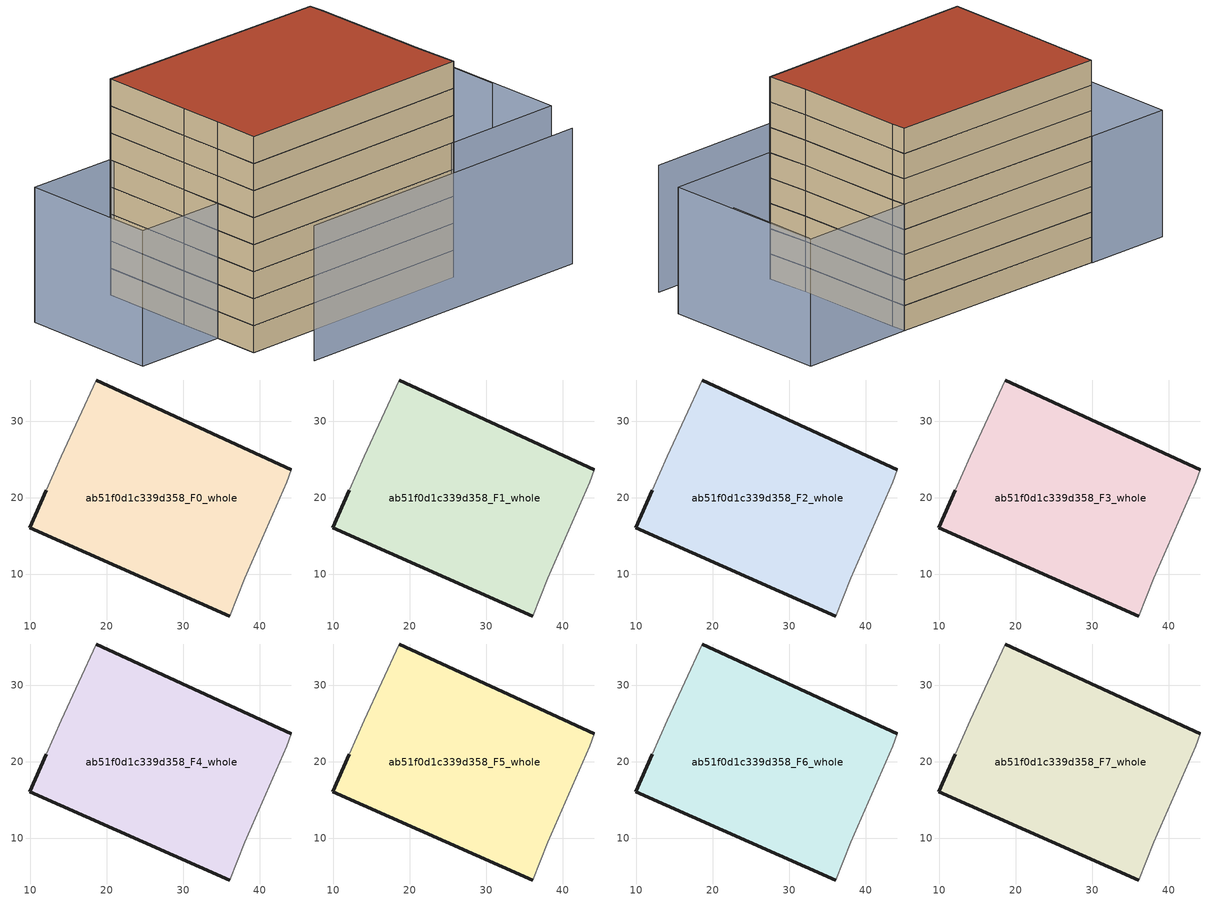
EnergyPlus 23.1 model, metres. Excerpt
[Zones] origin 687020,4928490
ab51f0d1c339d358_F0_whole
 floor ground (EU_floor_Construction): 38.03,9.45 43.56,22.03 44.18,23.63 18.64,35.41 14.06,25.42 12.1,20.98 9.89,16.06 36.08,4.52 z0
 wall outside (EU_wall_Construction): 18.64,35.41 44.18,23.63 / 36.08,4.52 9.89,16.06 12.1,20.98 z0:3
 wall adiabatic (EU_wall_Construction): 12.1,20.98 14.06,25.42 18.64,35.41 / 44.18,23.63 43.56,22.03 38.03,9.45 36.08,4.52 z0:3
ab51f0d1c339d358_F1_whole
 floor to ab51f0d1c339d358_F0_whole (EU_floor_Construction): 38.02,9.45 43.55,22.03 44.17,23.63 18.63,35.41 14.06,25.42 12.1,20.98 9.88,16.06 36.08,4.52 z3
 wall outside (EU_wall_Construction): 18.64,35.41 44.18,23.63 / 36.08,4.52 9.89,16.06 12.1,20.98 z3:6
 wall adiabatic (EU_wall_Construction): 12.1,20.98 14.06,25.42 18.64,35.41 / 44.18,23.63 43.56,22.03 38.03,9.45 36.08,4.52 z3:6
ab51f0d1c339d358_F2_whole
 floor to ab51f0d1c339d358_F1_whole (EU_floor_Construction): 38.02,9.45 43.55,22.03 44.17,23.63 18.63,35.41 14.06,25.42 12.1,20.98 9.88,16.06 36.08,4.52 z6
 wall outside (EU_wall_Construction): 18.64,35.41 44.18,23.63 / 36.08,4.52 9.89,16.06 12.1,20.98 z6:9
 wall adiabatic (EU_wall_Construction): 12.1,20.98 14.06,25.42 18.64,35.41 / 44.18,23.63 43.56,22.03 38.03,9.45 36.08,4.52 z6:9
ab51f0d1c339d358_F3_whole
 floor to ab51f0d1c339d358_F2_whole (EU_floor_Construction): 38.02,9.45 43.55,22.03 44.17,23.63 18.63,35.41 14.06,25.42 12.1,20.98 9.88,16.06 36.08,4.52 z9
 wall outside (EU_wall_Construction): 18.64,35.41 44.18,23.63 / 36.08,4.52 9.89,16.06 12.1,20.98 z9:12
 wall adiabatic (EU_wall_Construction): 12.1,20.98 14.06,25.42 18.64,35.41 / 44.18,23.63 43.56,22.03 38.03,9.45 36.08,4.52 z9:12
ab51f0d1c339d358_F4_whole
 floor to ab51f0d1c339d358_F3_whole (EU_floor_Construction): 38.02,9.45 43.55,22.03 44.17,23.63 18.63,35.41 14.06,25.42 12.1,20.98 9.88,16.06 36.08,4.52 z12
 wall outside (EU_wall_Construction): 18.64,35.41 44.18,23.63 / 36.08,4.52 9.89,16.06 12.1,20.98 z12:15
 wall adiabatic (EU_wall_Construction): 12.1,20.98 14.06,25.42 18.64,35.41 / 44.18,23.63 43.56,22.03 38.03,9.45 36.08,4.52 z12:15
ab51f0d1c339d358_F5_whole
 floor to ab51f0d1c339d358_F4_whole (EU_floor_Construction): 38.02,9.45 43.55,22.03 44.17,23.63 18.63,35.41 14.06,25.42 12.1,20.98 9.88,16.06 36.08,4.52 z15
 wall outside (EU_wall_Construction): 18.64,35.41 44.18,23.63 / 36.08,4.52 9.89,16.06 12.1,20.98 z15:18
 wall adiabatic (EU_wall_Construction): 12.1,20.98 14.06,25.42 18.64,35.41 / 44.18,23.63 43.56,22.03 38.03,9.45 36.08,4.52 z15:18
ab51f0d1c339d358_F6_whole
 floor to ab51f0d1c339d358_F5_whole (EU_floor_Construction): 38.02,9.45 43.55,22.03 44.17,23.63 18.63,35.41 14.06,25.42 12.1,20.98 9.88,16.06 36.08,4.52 z18
 wall outside (EU_wall_Construction): 18.64,35.41 44.18,23.63 / 36.08,4.52 9.89,16.06 12.1,20.98 z18:21
 wall adiabatic (EU_wall_Construction): 12.1,20.98 14.06,25.42 18.64,35.41 / 44.18,23.63 43.56,22.03 38.03,9.45 36.08,4.52 z18:21
ab51f0d1c339d358_F7_whole
 floor to ab51f0d1c339d358_F6_whole (EU_floor_Construction): 38.02,9.45 43.55,22.03 44.17,23.63 18.63,35.41 14.06,25.42 12.1,20.98 9.88,16.06 36.08,4.52 z21
 wall outside (EU_wall_Construction): 18.64,35.41 44.18,23.63 / 36.08,4.52 9.89,16.06 12.1,20.98 z21:24
 wall adiabatic (EU_wall_Construction): 12.1,20.98 14.06,25.42 18.64,35.41 / 44.18,23.63 43.56,22.03 38.03,9.45 36.08,4.52 z21:24
 roof outside (EU_roof_Construction): 44.18,23.63 43.56,22.03 38.03,9.45 36.08,4.52 9.89,16.06 12.1,20.98 14.06,25.42 18.64,35.41 z24
shading: 10.24,9.51 44.01,-5.37 / 52.07,6.71 57.01,17.61 / 48.86,-1.11 35.8,4.64 / 35.8,4.64 44.17,23.63 / 44.17,23.63 57.23,17.87 / 57.23,17.87 48.86,-1.11 / 18.67,35.49 12.08,20.93 / 12.08,20.93 2.41,25.31 / 2.41,25.31 9,39.86 / 9,39.86 18.67,35.49 z0:15
[Building]
EU S2 Campaign: North Axis=0; Terrain=City; Solar Distribution=FullExterior
[Site:Location]
Bologna: Latitude=44.5; Longitude=11.25; Time Zone=1; Elevation=37
[SizingPeriod:WeatherFileDays]
AnnualSizingPeriod: Begin Month=1; Begin Day of Month=1; End Month=12; End Day of Month=31; Day of Week for Start Day=Monday; Use Weather File Daylight Saving Period=No; Use Weather File Rain and Snow Indicators=No
[MATERIAL]
EU_InternalMass_Material: Roughness=MediumRough; Thickness=0.1; Conductivity=1; Density=1800; Specific Heat=900; Thermal Absorptance=0.9; Solar Absorptance=0.7; Visible Absorptance=0.7
[MATERIAL:NOMASS] Roughness=MediumRough; Thermal Absorptance=0.9; Solar Absorptance=0.7; Visible Absorptance=0.7
Name | Thermal Resistance
EU_wall_NoMass | 0.905828
EU_roof_NoMass | 0.37593
EU_floor_NoMass | 0.67114
[CONSTRUCTION]
EU_wall_Construction: EU_wall_NoMass
EU_roof_Construction: EU_roof_NoMass
EU_floor_Construction: EU_floor_NoMass
EU_InternalMass_Construction: EU_InternalMass_Material
[ZONE] Type=1; Multiplier=1; Ceiling Height=autocalculate; Volume=1785.53; Floor Area=autocalculate; Part of Total Floor Area=Yes
ab51f0d1c339d358_F0_whole; ab51f0d1c339d358_F1_whole; ab51f0d1c339d358_F2_whole; ab51f0d1c339d358_F3_whole; ab51f0d1c339d358_F4_whole; ab51f0d1c339d358_F5_whole; ab51f0d1c339d358_F6_whole; ab51f0d1c339d358_F7_whole
[INTERNALMASS] Construction=EU_InternalMass_Construction; Surface Area=595.178
Name | Zone or ZoneList
ab51f0d1c339d358_F0_whole_EU_InternalMass | ab51f0d1c339d358_F0_whole
ab51f0d1c339d358_F1_whole_EU_InternalMass | ab51f0d1c339d358_F1_whole
ab51f0d1c339d358_F2_whole_EU_InternalMass | ab51f0d1c339d358_F2_whole
ab51f0d1c339d358_F3_whole_EU_InternalMass | ab51f0d1c339d358_F3_whole
ab51f0d1c339d358_F4_whole_EU_InternalMass | ab51f0d1c339d358_F4_whole
ab51f0d1c339d358_F5_whole_EU_InternalMass | ab51f0d1c339d358_F5_whole
ab51f0d1c339d358_F6_whole_EU_InternalMass | ab51f0d1c339d358_F6_whole
ab51f0d1c339d358_F7_whole_EU_InternalMass | ab51f0d1c339d358_F7_whole
[OTHEREQUIPMENT] Fuel Type=Electricity; Design Level Calculation Method=Watts/Area; Power per Zone Floor Area=1; Fraction Latent=0; Fraction Radiant=0; Fraction Lost=0; Carbon Dioxide Generation Rate=0; EndUse Subcategory=EU_Step8_InternalGains
Name | Zone or ZoneList or Space or SpaceList | Schedule
EU_Step8_InternalGain_ab51f0d1c339d358_F0_whole_f000 | ab51f0d1c339d358_F0_whole | EU_Step8_GainSchedule_ab51f0d1c339d358_F0_whole_f000
EU_Step8_InternalGain_ab51f0d1c339d358_F1_whole_f000 | ab51f0d1c339d358_F1_whole | EU_Step8_GainSchedule_ab51f0d1c339d358_F1_whole_f000
EU_Step8_InternalGain_ab51f0d1c339d358_F2_whole_f000 | ab51f0d1c339d358_F2_whole | EU_Step8_GainSchedule_ab51f0d1c339d358_F2_whole_f000
EU_Step8_InternalGain_ab51f0d1c339d358_F3_whole_f000 | ab51f0d1c339d358_F3_whole | EU_Step8_GainSchedule_ab51f0d1c339d358_F3_whole_f000
EU_Step8_InternalGain_ab51f0d1c339d358_F4_whole_f000 | ab51f0d1c339d358_F4_whole | EU_Step8_GainSchedule_ab51f0d1c339d358_F4_whole_f000
EU_Step8_InternalGain_ab51f0d1c339d358_F5_whole_f000 | ab51f0d1c339d358_F5_whole | EU_Step8_GainSchedule_ab51f0d1c339d358_F5_whole_f000
EU_Step8_InternalGain_ab51f0d1c339d358_F6_whole_f000 | ab51f0d1c339d358_F6_whole | EU_Step8_GainSchedule_ab51f0d1c339d358_F6_whole_f000
EU_Step8_InternalGain_ab51f0d1c339d358_F7_whole_f000 | ab51f0d1c339d358_F7_whole | EU_Step8_GainSchedule_ab51f0d1c339d358_F7_whole_f000
[ZONEVENTILATION:DESIGNFLOWRATE] Schedule=EU_AlwaysOn; Design Flow Rate Calculation Method=AirChanges/Hour; Air Changes per Hour=0.73129; Ventilation Type=Natural; Fan Pressure Rise=0; Fan Total Efficiency=1; Constant Term Coefficient=1; Temperature Term Coefficient=0; Velocity Term Coefficient=0; Velocity Squared Term Coefficient=0; Minimum Indoor Temperature=-100; Maximum Indoor Temperature=100; Delta Temperature=-100; Minimum Outdoor Temperature=-100; Maximum Outdoor Temperature=100; Maximum Wind Speed=40
Name | Zone or ZoneList or Space or SpaceList
EU_ConstantAir_ab51f0d1c339d358_F0_whole | ab51f0d1c339d358_F0_whole
EU_ConstantAir_ab51f0d1c339d358_F1_whole | ab51f0d1c339d358_F1_whole
EU_ConstantAir_ab51f0d1c339d358_F2_whole | ab51f0d1c339d358_F2_whole
EU_ConstantAir_ab51f0d1c339d358_F3_whole | ab51f0d1c339d358_F3_whole
EU_ConstantAir_ab51f0d1c339d358_F4_whole | ab51f0d1c339d358_F4_whole
EU_ConstantAir_ab51f0d1c339d358_F5_whole | ab51f0d1c339d358_F5_whole
EU_ConstantAir_ab51f0d1c339d358_F6_whole | ab51f0d1c339d358_F6_whole
EU_ConstantAir_ab51f0d1c339d358_F7_whole | ab51f0d1c339d358_F7_whole
[HVACTEMPLATE:THERMOSTAT] Constant Heating Setpoint=20; Constant Cooling Setpoint=50
EU_HeatOnly_ab51f0d1c339d358_F0_whole; EU_HeatOnly_ab51f0d1c339d358_F1_whole; EU_HeatOnly_ab51f0d1c339d358_F2_whole; EU_HeatOnly_ab51f0d1c339d358_F3_whole; EU_HeatOnly_ab51f0d1c339d358_F4_whole; EU_HeatOnly_ab51f0d1c339d358_F5_whole; EU_HeatOnly_ab51f0d1c339d358_F6_whole; EU_HeatOnly_ab51f0d1c339d358_F7_whole
[HVACTEMPLATE:ZONE:IDEALLOADSAIRSYSTEM] System Availability Schedule=EU_AlwaysOn; Maximum Heating Supply Air Temperature=50; Minimum Cooling Supply Air Temperature=13; Maximum Heating Supply Air Humidity Ratio=0.0156; Minimum Cooling Supply Air Humidity Ratio=0.0077; Heating Limit=NoLimit; Cooling Limit=NoLimit; Heating Availability Schedule=EU_AlwaysOn; Cooling Availability Schedule=EU_CoolingOff; Dehumidification Control Type=ConstantSensibleHeatRatio; Cooling Sensible Heat Ratio=0.7; Dehumidification Setpoint=60; Humidification Control Type=None; Humidification Setpoint=30; Outdoor Air Method=None; Outdoor Air Flow Rate per Person=0.00944; Outdoor Air Flow Rate per Zone Floor Area=0; Outdoor Air Flow Rate per Zone=0; Demand Controlled Ventilation Type=None; Outdoor Air Economizer Type=NoEconomizer; Heat Recovery Type=None; Sensible Heat Recovery Effectiveness=0.7; Latent Heat Recovery Effectiveness=0.65
Name | Template Thermostat
ab51f0d1c339d358_F0_whole | EU_HeatOnly_ab51f0d1c339d358_F0_whole
ab51f0d1c339d358_F1_whole | EU_HeatOnly_ab51f0d1c339d358_F1_whole
ab51f0d1c339d358_F2_whole | EU_HeatOnly_ab51f0d1c339d358_F2_whole
ab51f0d1c339d358_F3_whole | EU_HeatOnly_ab51f0d1c339d358_F3_whole
ab51f0d1c339d358_F4_whole | EU_HeatOnly_ab51f0d1c339d358_F4_whole
ab51f0d1c339d358_F5_whole | EU_HeatOnly_ab51f0d1c339d358_F5_whole
ab51f0d1c339d358_F6_whole | EU_HeatOnly_ab51f0d1c339d358_F6_whole
ab51f0d1c339d358_F7_whole | EU_HeatOnly_ab51f0d1c339d358_F7_whole
[SIZING:ZONE] Zone Cooling Design Supply Air Temperature Input Method=SupplyAirTemperature; Zone Cooling Design Supply Air Temperature=13; Zone Heating Design Supply Air Temperature Input Method=SupplyAirTemperature; Zone Heating Design Supply Air Temperature=50; Zone Cooling Design Supply Air Humidity Ratio=0.008; Zone Heating Design Supply Air Humidity Ratio=0.008; Cooling Design Air Flow Method=DesignDay; Cooling Design Air Flow Rate=0; Cooling Minimum Air Flow per Zone Floor Area=0.000762; Cooling Minimum Air Flow=0; Cooling Minimum Air Flow Fraction=0.2; Heating Design Air Flow Method=DesignDay; Heating Design Air Flow Rate=0; Heating Maximum Air Flow per Zone Floor Area=0.002032; Heating Maximum Air Flow=0.141576; Heating Maximum Air Flow Fraction=0.3; Account for Dedicated Outdoor Air System=No; Dedicated Outdoor Air System Control Strategy=NeutralSupplyAir; Dedicated Outdoor Air Low Setpoint Temperature for Design=autosize; Dedicated Outdoor Air High Setpoint Temperature for Design=autosize; Zone Load Sizing Method=Sensible Load Only No Latent Load; Zone Latent Cooling Design Supply Air Humidity Ratio Input Method=HumidityRatioDifference; Zone Cooling Design Supply Air Humidity Ratio Difference=0.005; Zone Latent Heating Design Supply Air Humidity Ratio Input Method=HumidityRatioDifference; Zone Humidification Design Supply Air Humidity Ratio Difference=0.005
ab51f0d1c339d358_F0_whole; ab51f0d1c339d358_F1_whole; ab51f0d1c339d358_F2_whole; ab51f0d1c339d358_F3_whole; ab51f0d1c339d358_F4_whole; ab51f0d1c339d358_F5_whole; ab51f0d1c339d358_F6_whole; ab51f0d1c339d358_F7_whole
[SCHEDULE:CONSTANT]
Name | Hourly Value
EU_AlwaysOn | 1
EU_CoolingOff | 0
[SCHEDULE:FILE] Column Number=1; Rows to Skip at Top=0; Number of Hours of Data=8760; Column Separator=Comma; Interpolate to Timestep=No; Minutes per Item=60; Adjust Schedule for Daylight Savings=Yes
Name | File
EU_Step8_GainSchedule_ab51f0d1c339d358_F0_whole_f000 | ../../schedules/ab51f0d1c339d358/ab51f0d1c339d358_F0_whole_f000_gain.csv
EU_Step8_GainSchedule_ab51f0d1c339d358_F1_whole_f000 | ../../schedules/ab51f0d1c339d358/ab51f0d1c339d358_F1_whole_f000_gain.csv
EU_Step8_GainSchedule_ab51f0d1c339d358_F2_whole_f000 | ../../schedules/ab51f0d1c339d358/ab51f0d1c339d358_F2_whole_f000_gain.csv
EU_Step8_GainSchedule_ab51f0d1c339d358_F3_whole_f000 | ../../schedules/ab51f0d1c339d358/ab51f0d1c339d358_F3_whole_f000_gain.csv
EU_Step8_GainSchedule_ab51f0d1c339d358_F4_whole_f000 | ../../schedules/ab51f0d1c339d358/ab51f0d1c339d358_F4_whole_f000_gain.csv
EU_Step8_GainSchedule_ab51f0d1c339d358_F5_whole_f000 | ../../schedules/ab51f0d1c339d358/ab51f0d1c339d358_F5_whole_f000_gain.csv
EU_Step8_GainSchedule_ab51f0d1c339d358_F6_whole_f000 | ../../schedules/ab51f0d1c339d358/ab51f0d1c339d358_F6_whole_f000_gain.csv
EU_Step8_GainSchedule_ab51f0d1c339d358_F7_whole_f000 | ../../schedules/ab51f0d1c339d358/ab51f0d1c339d358_F7_whole_f000_gain.csv
